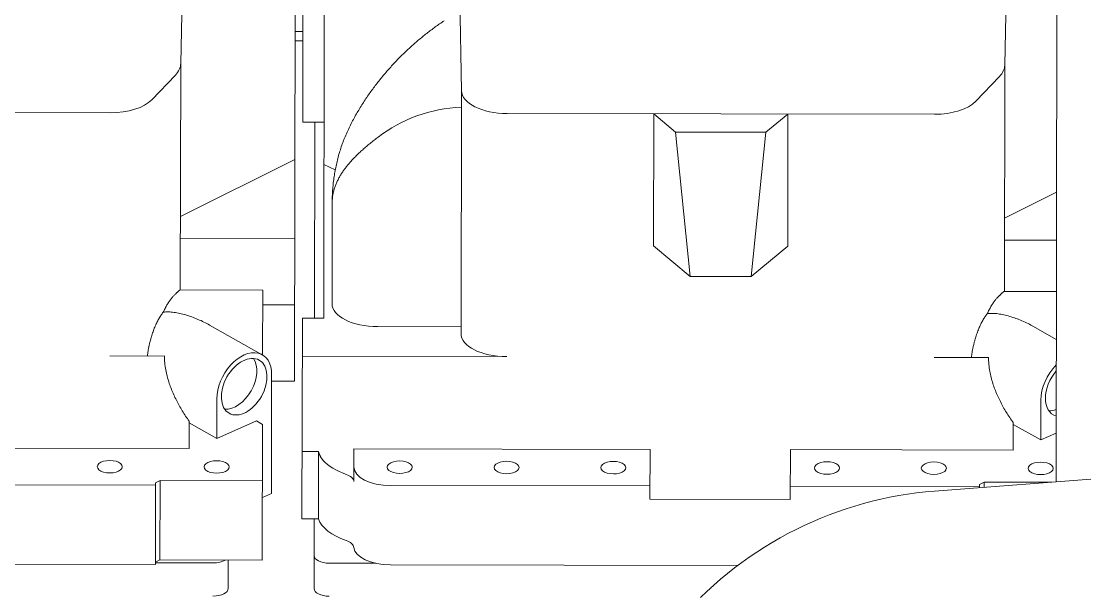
# Model space of a CAD drawing. Extents: x 766778 to 845620, y 133762 to 209800.
# Drawn here: x 786022.2 to 786370.6, y 190782 to 190970 of the extents above; entities that cross this region are included whole.
import ezdxf

# ---------------------------------------------------------------- set-up
doc = ezdxf.new("R2010")
doc.units = 0
doc.header["$MEASUREMENT"] = 0
doc.layers.get('0').update_dxf_attribs({"color": 1, "linetype": 'CONTINUOUS'})
doc.layers.add('LA-4748_SHOWN', color=2, linetype='CONTINUOUS', lineweight=53)

# ---------------------------------------------------------------- blocks, each defined once
blk = doc.blocks.new('ENGINE')
at = {"layer": 'LA-4748_SHOWN', "color": 252, "lineweight": 5}
for p, q in [((945311.53, 205510.74), (945313.06, 205801.43)), ((945065.1, 205629.46), (945065.76, 205756.71)), ((945071.76, 205565.23), (945072.74, 205752.4)), ((945062.15, 205544.64), (945063.2, 205745.2)), ((945025.2, 205648.81), (945025.98, 205679.72)), ((945295.19, 205647.39), (945295.98, 205678.3)), ((945117.15, 205639.59), (945116.69, 205670.51)), ((945110.07, 205661.53), (945109.71, 205661.28)), ((945110.43, 205661.78), (945110.07, 205661.53)), ((945110.8, 205662.02), (945110.43, 205661.78)), ((945111.16, 205662.27), (945110.8, 205662.02)), ((945111.53, 205662.51), (945111.16, 205662.27)), ((945065.25, 205659.2), (945062.75, 205659.21)), ((945105.47, 205658.14), (945105.12, 205657.87)), ((945105.82, 205658.41), (945105.47, 205658.14)), ((945106.16, 205658.68), (945105.82, 205658.41)), ((945106.51, 205658.95), (945106.16, 205658.68)), ((945106.87, 205659.22), (945106.51, 205658.95)), ((945107.22, 205659.48), (945106.87, 205659.22)), ((945107.57, 205659.74), (945107.22, 205659.48)), ((945107.92, 205660), (945107.57, 205659.74)), ((945108.28, 205660.26), (945107.92, 205660)), ((945108.64, 205660.52), (945108.28, 205660.26)), ((945108.99, 205660.78), (945108.64, 205660.52)), ((945109.35, 205661.03), (945108.99, 205660.78)), ((945109.71, 205661.28), (945109.35, 205661.03)), ((945065.24, 205656.15), (945062.74, 205656.16)), ((945101.38, 205654.73), (945101.05, 205654.44)), ((945101.72, 205655.03), (945101.38, 205654.73)), ((945102.05, 205655.32), (945101.72, 205655.03)), ((945102.39, 205655.61), (945102.05, 205655.32)), ((945102.73, 205655.9), (945102.39, 205655.61)), ((945103.06, 205656.19), (945102.73, 205655.9)), ((945103.4, 205656.47), (945103.06, 205656.19)), ((945103.75, 205656.75), (945103.4, 205656.47)), ((945104.09, 205657.03), (945103.75, 205656.75)), ((945104.43, 205657.31), (945104.09, 205657.03)), ((945104.78, 205657.59), (945104.43, 205657.31)), ((945105.12, 205657.87), (945104.78, 205657.59)), ((945097.45, 205651.06), (945097.13, 205650.74)), ((945097.77, 205651.38), (945097.45, 205651.06)), ((945098.09, 205651.69), (945097.77, 205651.38)), ((945098.42, 205652), (945098.09, 205651.69)), ((945098.74, 205652.32), (945098.42, 205652)), ((945099.07, 205652.62), (945098.74, 205652.32)), ((945099.4, 205652.93), (945099.07, 205652.62)), ((945099.72, 205653.24), (945099.4, 205652.93)), ((945100.05, 205653.54), (945099.72, 205653.24)), ((945100.38, 205653.84), (945100.05, 205653.54)), ((945100.71, 205654.14), (945100.38, 205653.84)), ((945101.05, 205654.44), (945100.71, 205654.14)), ((945024.81, 205574.65), (945025.2, 205648.85)), ((945094.3, 205647.79), (945093.99, 205647.45)), ((945094.61, 205648.13), (945094.3, 205647.79)), ((945094.92, 205648.46), (945094.61, 205648.13)), ((945095.23, 205648.79), (945094.92, 205648.46)), ((945095.54, 205649.12), (945095.23, 205648.79)), ((945095.86, 205649.45), (945095.54, 205649.12)), ((945096.17, 205649.78), (945095.86, 205649.45)), ((945096.49, 205650.1), (945096.17, 205649.78)), ((945096.81, 205650.42), (945096.49, 205650.1)), ((945097.13, 205650.74), (945096.81, 205650.42)), ((945023.43, 205645.04), (945015.68, 205636.98)), ((945091.26, 205644.32), (945090.96, 205643.96)), ((945091.56, 205644.68), (945091.26, 205644.32)), ((945091.86, 205645.03), (945091.56, 205644.68)), ((945092.16, 205645.38), (945091.86, 205645.03)), ((945092.46, 205645.73), (945092.16, 205645.38)), ((945092.76, 205646.08), (945092.46, 205645.73)), ((945093.07, 205646.43), (945092.76, 205646.08)), ((945093.37, 205646.77), (945093.07, 205646.43)), ((945093.68, 205647.11), (945093.37, 205646.77)), ((945093.99, 205647.45), (945093.68, 205647.11)), ((945294.8, 205573.22), (945295.19, 205647.43)), ((945088.35, 205640.63), (945088.06, 205640.25)), ((945088.63, 205641.01), (945088.35, 205640.63)), ((945088.92, 205641.39), (945088.63, 205641.01)), ((945089.21, 205641.76), (945088.92, 205641.39)), ((945089.5, 205642.13), (945089.21, 205641.76)), ((945089.79, 205642.5), (945089.5, 205642.13)), ((945090.08, 205642.87), (945089.79, 205642.5)), ((945090.37, 205643.24), (945090.08, 205642.87)), ((945090.67, 205643.6), (945090.37, 205643.24)), ((945090.96, 205643.96), (945090.67, 205643.6)), ((945293.43, 205643.62), (945285.68, 205635.56)), ((945086.12, 205637.52), (945085.84, 205637.12)), ((945086.39, 205637.92), (945086.12, 205637.52)), ((945086.67, 205638.31), (945086.39, 205637.92)), ((945086.94, 205638.7), (945086.67, 205638.31)), ((945087.22, 205639.1), (945086.94, 205638.7)), ((945087.5, 205639.48), (945087.22, 205639.1)), ((945087.78, 205639.87), (945087.5, 205639.48)), ((945088.06, 205640.25), (945087.78, 205639.87)), ((945117.15, 205639.63), (945116.73, 205559.99)), ((945083.72, 205633.82), (945083.46, 205633.39)), ((945083.98, 205634.24), (945083.72, 205633.82)), ((945084.24, 205634.66), (945083.98, 205634.24)), ((945084.5, 205635.08), (945084.24, 205634.66)), ((945084.77, 205635.49), (945084.5, 205635.08)), ((945085.03, 205635.9), (945084.77, 205635.49)), ((945085.3, 205636.31), (945085.03, 205635.9)), ((945085.57, 205636.72), (945085.3, 205636.31)), ((945085.84, 205637.12), (945085.57, 205636.72)), ((944862.11, 205633.51), (945002.11, 205632.77)), ((945081.71, 205630.32), (945081.47, 205629.87)), ((945081.96, 205630.77), (945081.71, 205630.32)), ((945082.2, 205631.21), (945081.96, 205630.77)), ((945082.45, 205631.66), (945082.2, 205631.21)), ((945082.7, 205632.1), (945082.45, 205631.66)), ((945082.95, 205632.53), (945082.7, 205632.1)), ((945083.21, 205632.96), (945082.95, 205632.53)), ((945083.46, 205633.39), (945083.21, 205632.96)), ((945132.11, 205632.09), (945272.11, 205631.35)), ((945180.11, 205631.83), (945179.88, 205588.53)), ((945187.28, 205625.8), (945180.11, 205631.83)), ((945216.88, 205625.64), (945224.11, 205631.6)), ((945224.11, 205631.6), (945223.88, 205588.3)), ((945065.1, 205629.46), (945072.1, 205629.43)), ((945068.76, 205565.24), (945069.1, 205629.44)), ((945080.07, 205627.07), (945079.84, 205626.59)), ((945080.3, 205627.54), (945080.07, 205627.07)), ((945080.53, 205628.02), (945080.3, 205627.54)), ((945080.76, 205628.48), (945080.53, 205628.02)), ((945080.99, 205628.95), (945080.76, 205628.48)), ((945081.23, 205629.41), (945080.99, 205628.95)), ((945081.47, 205629.87), (945081.23, 205629.41)), ((945078.23, 205622.79), (945078.41, 205623.26)), ((945078.41, 205623.26), (945078.6, 205623.73)), ((945078.6, 205623.73), (945078.79, 205624.2)), ((945078.79, 205624.2), (945078.98, 205624.66)), ((945078.98, 205624.66), (945079.18, 205625.12)), ((945079.4, 205625.61), (945079.18, 205625.12)), ((945079.62, 205626.1), (945079.4, 205625.61)), ((945079.84, 205626.59), (945079.62, 205626.1)), ((945088.13, 205623.23), (945087.81, 205622.97)), ((945088.46, 205623.49), (945088.13, 205623.23)), ((945088.79, 205623.74), (945088.46, 205623.49)), ((945089.12, 205624), (945088.79, 205623.74)), ((945089.45, 205624.26), (945089.12, 205624)), ((945089.78, 205624.51), (945089.45, 205624.26)), ((945216.88, 205625.64), (945187.28, 205625.8)), ((945191.83, 205578.47), (945187.28, 205625.8)), ((945211.83, 205578.36), (945216.88, 205625.64)), ((945077.1, 205619.46), (945077.24, 205619.94)), ((945077.24, 205619.94), (945077.4, 205620.42)), ((945077.4, 205620.42), (945077.55, 205620.9)), ((945077.55, 205620.9), (945077.72, 205621.37)), ((945077.72, 205621.37), (945077.88, 205621.85)), ((945077.88, 205621.85), (945078.05, 205622.32)), ((945078.05, 205622.32), (945078.23, 205622.79)), ((945084.15, 205619.87), (945083.87, 205619.61)), ((945084.44, 205620.13), (945084.15, 205619.87)), ((945084.72, 205620.38), (945084.44, 205620.13)), ((945085.02, 205620.64), (945084.72, 205620.38)), ((945085.32, 205620.9), (945085.02, 205620.64)), ((945085.62, 205621.16), (945085.32, 205620.9)), ((945085.92, 205621.42), (945085.62, 205621.16)), ((945086.23, 205621.68), (945085.92, 205621.42)), ((945086.54, 205621.94), (945086.23, 205621.68)), ((945086.85, 205622.2), (945086.54, 205621.94)), ((945087.17, 205622.46), (945086.85, 205622.2)), ((945087.49, 205622.71), (945087.17, 205622.46)), ((945087.81, 205622.97), (945087.49, 205622.71)), ((945062.53, 205617.23), (945024.93, 205598.68)), ((945076.18, 205616.05), (945076.3, 205616.54)), ((945076.3, 205616.54), (945076.42, 205617.03)), ((945076.42, 205617.03), (945076.55, 205617.52)), ((945076.55, 205617.52), (945076.68, 205618.01)), ((945076.68, 205618.01), (945076.81, 205618.49)), ((945076.81, 205618.49), (945076.95, 205618.97)), ((945076.95, 205618.97), (945077.1, 205619.46)), ((945080.53, 205616.22), (945080.33, 205615.99)), ((945080.74, 205616.45), (945080.53, 205616.22)), ((945080.95, 205616.69), (945080.74, 205616.45)), ((945081.16, 205616.92), (945080.95, 205616.69)), ((945081.38, 205617.15), (945081.16, 205616.92)), ((945081.6, 205617.39), (945081.38, 205617.15)), ((945081.83, 205617.63), (945081.6, 205617.39)), ((945082.07, 205617.87), (945081.83, 205617.63)), ((945082.31, 205618.11), (945082.07, 205617.87)), ((945082.56, 205618.36), (945082.31, 205618.11)), ((945082.81, 205618.61), (945082.56, 205618.36)), ((945083.07, 205618.86), (945082.81, 205618.61)), ((945083.33, 205619.11), (945083.07, 205618.86)), ((945083.6, 205619.36), (945083.33, 205619.11)), ((945083.87, 205619.61), (945083.6, 205619.36)), ((945075.72, 205613.84), (945072.02, 205615.53)), ((945075.49, 205612.6), (945075.58, 205613.09)), ((945075.58, 205613.09), (945075.67, 205613.59)), ((945075.67, 205613.59), (945075.76, 205614.08)), ((945075.76, 205614.08), (945075.86, 205614.58)), ((945075.86, 205614.58), (945075.96, 205615.07)), ((945075.96, 205615.07), (945076.07, 205615.56)), ((945076.07, 205615.56), (945076.18, 205616.05)), ((945078, 205612.96), (945077.84, 205612.7)), ((945078.17, 205613.2), (945078, 205612.96)), ((945078.34, 205613.45), (945078.17, 205613.2)), ((945078.51, 205613.69), (945078.34, 205613.45)), ((945078.68, 205613.93), (945078.51, 205613.69)), ((945078.85, 205614.16), (945078.68, 205613.93)), ((945079.03, 205614.39), (945078.85, 205614.16)), ((945079.21, 205614.62), (945079.03, 205614.39)), ((945079.39, 205614.85), (945079.21, 205614.62)), ((945079.57, 205615.08), (945079.39, 205614.85)), ((945079.76, 205615.31), (945079.57, 205615.08)), ((945079.94, 205615.54), (945079.76, 205615.31)), ((945080.14, 205615.76), (945079.94, 205615.54)), ((945080.33, 205615.99), (945080.14, 205615.76)), ((945075.01, 205609.1), (945075.06, 205609.6)), ((945075.06, 205609.6), (945075.12, 205610.1)), ((945075.12, 205610.1), (945075.19, 205610.6)), ((945075.19, 205610.6), (945075.26, 205611.1)), ((945075.26, 205611.1), (945075.33, 205611.6)), ((945075.33, 205611.6), (945075.41, 205612.1)), ((945075.41, 205612.1), (945075.49, 205612.6)), ((945076.09, 205609.49), (945075.97, 205609.21)), ((945076.22, 205609.77), (945076.09, 205609.49)), ((945076.34, 205610.05), (945076.22, 205609.77)), ((945076.48, 205610.32), (945076.34, 205610.05)), ((945076.61, 205610.59), (945076.48, 205610.32)), ((945076.75, 205610.87), (945076.61, 205610.59)), ((945076.9, 205611.14), (945076.75, 205610.87)), ((945077.05, 205611.4), (945076.9, 205611.14)), ((945077.2, 205611.67), (945077.05, 205611.4)), ((945077.36, 205611.93), (945077.2, 205611.67)), ((945077.51, 205612.19), (945077.36, 205611.93)), ((945077.68, 205612.45), (945077.51, 205612.19)), ((945077.84, 205612.7), (945077.68, 205612.45)), ((945074.74, 205605.58), (945074.76, 205606.08)), ((945074.76, 205606.08), (945074.79, 205606.58)), ((945074.79, 205606.58), (945074.83, 205607.09)), ((945074.83, 205607.09), (945074.87, 205607.59)), ((945074.87, 205607.59), (945074.91, 205608.1)), ((945074.91, 205608.1), (945074.96, 205608.6)), ((945074.98, 205606.04), (945074.93, 205605.74)), ((945074.96, 205608.6), (945075.01, 205609.1)), ((945075.05, 205606.33), (945074.98, 205606.04)), ((945075.12, 205606.62), (945075.05, 205606.33)), ((945075.19, 205606.92), (945075.12, 205606.62)), ((945075.27, 205607.21), (945075.19, 205606.92)), ((945075.36, 205607.5), (945075.27, 205607.21)), ((945075.45, 205607.79), (945075.36, 205607.5)), ((945075.54, 205608.08), (945075.45, 205607.79)), ((945075.64, 205608.36), (945075.54, 205608.08)), ((945075.75, 205608.65), (945075.64, 205608.36)), ((945075.86, 205608.93), (945075.75, 205608.65)), ((945075.97, 205609.21), (945075.86, 205608.93)), ((945074.5, 205569.96), (945074.67, 205603.05)), ((945074.67, 205603.55), (945074.68, 205604.06)), ((945074.69, 205603.65), (945074.67, 205603.35)), ((945074.67, 205603.05), (945074.67, 205603.55)), ((945074.67, 205603.35), (945074.67, 205603.05)), ((945074.68, 205604.06), (945074.7, 205604.56)), ((945074.7, 205603.95), (945074.69, 205603.65)), ((945074.7, 205604.56), (945074.71, 205605.07)), ((945074.72, 205604.25), (945074.7, 205603.95)), ((945074.71, 205605.07), (945074.74, 205605.58)), ((945074.75, 205604.55), (945074.72, 205604.25)), ((945074.79, 205604.85), (945074.75, 205604.55)), ((945074.83, 205605.15), (945074.79, 205604.85)), ((945074.87, 205605.44), (945074.83, 205605.15)), ((945074.93, 205605.74), (945074.87, 205605.44)), ((945312.03, 205605.7), (945294.93, 205597.26)), ((945024.9, 205591.49), (945062.39, 205591.29)), ((945179.88, 205588.53), (945191.83, 205578.47)), ((945294.89, 205590.06), (945311.95, 205589.98)), ((945223.88, 205588.3), (945211.83, 205578.36)), ((945211.83, 205578.36), (945191.83, 205578.47)), ((945024.38, 205574.4), (945024.32, 205574.35)), ((945024.44, 205574.45), (945024.38, 205574.4)), ((945024.49, 205574.5), (945024.44, 205574.45)), ((945024.54, 205574.54), (945024.49, 205574.5)), ((945024.59, 205574.57), (945024.54, 205574.54)), ((945024.63, 205574.6), (945024.59, 205574.57)), ((945024.66, 205574.62), (945024.63, 205574.6)), ((945024.69, 205574.63), (945024.66, 205574.62)), ((945024.72, 205574.64), (945024.69, 205574.63)), ((945024.74, 205574.65), (945024.72, 205574.64)), ((945051.81, 205574.5), (945024.74, 205574.65)), ((945051.69, 205553.22), (945051.81, 205574.5)), ((945021.06, 205570.73), (945021.22, 205570.97)), ((945021.22, 205570.97), (945021.38, 205571.2)), ((945021.38, 205571.2), (945021.54, 205571.43)), ((945021.54, 205571.43), (945021.71, 205571.64)), ((945021.71, 205571.64), (945021.87, 205571.86)), ((945021.87, 205571.86), (945022.04, 205572.06)), ((945022.04, 205572.06), (945022.21, 205572.26)), ((945022.21, 205572.26), (945022.37, 205572.45)), ((945022.37, 205572.45), (945022.54, 205572.63)), ((945022.54, 205572.63), (945022.71, 205572.81)), ((945022.71, 205572.81), (945022.88, 205572.98)), ((945022.88, 205572.98), (945023.05, 205573.15)), ((945023.17, 205573.25), (945023.05, 205573.15)), ((945023.28, 205573.36), (945023.17, 205573.25)), ((945023.39, 205573.46), (945023.28, 205573.36)), ((945023.49, 205573.56), (945023.39, 205573.46)), ((945023.59, 205573.66), (945023.49, 205573.56)), ((945023.69, 205573.75), (945023.59, 205573.66)), ((945023.78, 205573.84), (945023.69, 205573.75)), ((945023.87, 205573.92), (945023.78, 205573.84)), ((945023.95, 205574), (945023.87, 205573.92)), ((945024.04, 205574.08), (945023.95, 205574)), ((945024.11, 205574.15), (945024.04, 205574.08)), ((945024.19, 205574.22), (945024.11, 205574.15)), ((945024.26, 205574.29), (945024.19, 205574.22)), ((945024.32, 205574.35), (945024.26, 205574.29)), ((945292.2, 205570.84), (945292.37, 205571.03)), ((945292.37, 205571.03), (945292.54, 205571.21)), ((945292.54, 205571.21), (945292.71, 205571.39)), ((945292.71, 205571.39), (945292.88, 205571.56)), ((945292.88, 205571.56), (945293.05, 205571.73)), ((945293.17, 205571.83), (945293.05, 205571.73)), ((945293.28, 205571.94), (945293.17, 205571.83)), ((945293.38, 205572.04), (945293.28, 205571.94)), ((945293.49, 205572.14), (945293.38, 205572.04)), ((945293.59, 205572.24), (945293.49, 205572.14)), ((945293.68, 205572.33), (945293.59, 205572.24)), ((945293.78, 205572.42), (945293.68, 205572.33)), ((945293.87, 205572.5), (945293.78, 205572.42)), ((945293.95, 205572.58), (945293.87, 205572.5)), ((945294.03, 205572.66), (945293.95, 205572.58)), ((945294.11, 205572.73), (945294.03, 205572.66)), ((945294.18, 205572.8), (945294.11, 205572.73)), ((945294.25, 205572.87), (945294.18, 205572.8)), ((945294.32, 205572.93), (945294.25, 205572.87)), ((945294.38, 205572.98), (945294.32, 205572.93)), ((945294.44, 205573.03), (945294.38, 205572.98)), ((945294.49, 205573.08), (945294.44, 205573.03)), ((945294.54, 205573.12), (945294.49, 205573.08)), ((945294.58, 205573.15), (945294.54, 205573.12)), ((945294.62, 205573.18), (945294.58, 205573.15)), ((945294.66, 205573.2), (945294.62, 205573.18)), ((945294.69, 205573.21), (945294.66, 205573.2)), ((945294.72, 205573.22), (945294.69, 205573.21)), ((945294.74, 205573.23), (945294.72, 205573.22)), ((945311.86, 205573.14), (945294.74, 205573.23)), ((945019.18, 205567.35), (945019.33, 205567.67)), ((945019.33, 205567.67), (945019.48, 205567.99)), ((945019.48, 205567.99), (945019.64, 205568.29)), ((945019.6, 205567.4), (945020.03, 205567.44)), ((945019.64, 205568.29), (945019.79, 205568.59)), ((945019.79, 205568.59), (945019.95, 205568.88)), ((945019.95, 205568.88), (945020.1, 205569.17)), ((945020.03, 205567.44), (945020.47, 205567.45)), ((945020.1, 205569.17), (945020.26, 205569.45)), ((945020.26, 205569.45), (945020.42, 205569.72)), ((945020.42, 205569.72), (945020.57, 205569.98)), ((945020.47, 205567.45), (945020.91, 205567.45)), ((945020.57, 205569.98), (945020.73, 205570.24)), ((945020.73, 205570.24), (945020.89, 205570.49)), ((945020.89, 205570.49), (945021.06, 205570.73)), ((945020.91, 205567.45), (945021.36, 205567.44)), ((945021.36, 205567.44), (945021.81, 205567.41)), ((945062.28, 205569.64), (945051.78, 205569.69)), ((945289.79, 205567.17), (945289.94, 205567.46)), ((945289.94, 205567.46), (945290.1, 205567.75)), ((945290.1, 205567.75), (945290.25, 205568.03)), ((945290.25, 205568.03), (945290.41, 205568.3)), ((945290.41, 205568.3), (945290.57, 205568.56)), ((945290.57, 205568.56), (945290.73, 205568.82)), ((945290.73, 205568.82), (945290.89, 205569.07)), ((945290.89, 205569.07), (945291.05, 205569.31)), ((945291.05, 205569.31), (945291.21, 205569.55)), ((945291.21, 205569.55), (945291.38, 205569.78)), ((945291.38, 205569.78), (945291.54, 205570.01)), ((945291.54, 205570.01), (945291.7, 205570.22)), ((945291.7, 205570.22), (945291.87, 205570.43)), ((945291.87, 205570.43), (945292.04, 205570.64)), ((945292.04, 205570.64), (945292.2, 205570.84)), ((945017.03, 205563.88), (945017.19, 205564.21)), ((945017.19, 205564.21), (945017.36, 205564.53)), ((945017.36, 205564.53), (945017.53, 205564.85)), ((945017.53, 205564.85), (945017.7, 205565.16)), ((945017.7, 205565.16), (945017.88, 205565.46)), ((945017.88, 205565.46), (945018.05, 205565.76)), ((945018.05, 205565.76), (945018.23, 205566.04)), ((945018.23, 205566.04), (945018.42, 205566.32)), ((945018.42, 205566.32), (945018.6, 205566.59)), ((945018.6, 205566.59), (945018.79, 205566.85)), ((945018.79, 205566.85), (945018.98, 205567.11)), ((945018.98, 205567.11), (945019.18, 205567.35)), ((945019.18, 205567.35), (945019.6, 205567.4)), ((945021.81, 205567.41), (945022.27, 205567.36)), ((945022.27, 205567.36), (945022.74, 205567.3)), ((945022.74, 205567.3), (945023.21, 205567.23)), ((945023.21, 205567.23), (945023.68, 205567.15)), ((945023.68, 205567.15), (945024.15, 205567.06)), ((945024.15, 205567.06), (945024.63, 205566.96)), ((945024.63, 205566.96), (945025.11, 205566.84)), ((945025.11, 205566.84), (945025.59, 205566.72)), ((945025.59, 205566.72), (945026.08, 205566.59)), ((945026.08, 205566.59), (945026.57, 205566.44)), ((945026.57, 205566.44), (945027.06, 205566.29)), ((945027.06, 205566.29), (945027.55, 205566.13)), ((945027.55, 205566.13), (945028.05, 205565.96)), ((945028.05, 205565.96), (945028.55, 205565.78)), ((945028.55, 205565.78), (945029.05, 205565.59)), ((945029.05, 205565.59), (945029.55, 205565.4)), ((945029.55, 205565.4), (945030.05, 205565.19)), ((945030.05, 205565.19), (945030.55, 205564.98)), ((945030.55, 205564.98), (945031.05, 205564.76)), ((945031.05, 205564.76), (945031.55, 205564.54)), ((945031.55, 205564.54), (945032.04, 205564.3)), ((945032.04, 205564.3), (945032.52, 205564.07)), ((945032.52, 205564.07), (945033, 205563.83)), ((945064.41, 205499.46), (945064.76, 205565.27)), ((945064.76, 205565.27), (945071.76, 205565.23)), ((945287.7, 205563.74), (945287.87, 205564.04)), ((945287.87, 205564.04), (945288.05, 205564.34)), ((945288.05, 205564.34), (945288.23, 205564.62)), ((945288.23, 205564.62), (945288.41, 205564.9)), ((945288.41, 205564.9), (945288.6, 205565.17)), ((945288.6, 205565.17), (945288.79, 205565.43)), ((945288.79, 205565.43), (945288.98, 205565.69)), ((945288.98, 205565.69), (945289.17, 205565.93)), ((945289.17, 205565.93), (945289.33, 205566.25)), ((945289.17, 205565.93), (945289.6, 205565.98)), ((945289.33, 205566.25), (945289.48, 205566.57)), ((945289.48, 205566.57), (945289.63, 205566.87)), ((945289.6, 205565.98), (945290.03, 205566.02)), ((945289.63, 205566.87), (945289.79, 205567.17)), ((945290.03, 205566.02), (945290.47, 205566.03)), ((945290.47, 205566.03), (945290.91, 205566.03)), ((945290.91, 205566.03), (945291.36, 205566.02)), ((945291.36, 205566.02), (945291.81, 205565.98)), ((945291.81, 205565.98), (945292.27, 205565.94)), ((945292.27, 205565.94), (945292.73, 205565.88)), ((945292.73, 205565.88), (945293.2, 205565.81)), ((945293.2, 205565.81), (945293.67, 205565.73)), ((945293.67, 205565.73), (945294.15, 205565.64)), ((945294.15, 205565.64), (945294.63, 205565.54)), ((945294.63, 205565.54), (945295.11, 205565.42)), ((945295.11, 205565.42), (945295.59, 205565.3)), ((945295.59, 205565.3), (945296.08, 205565.17)), ((945296.08, 205565.17), (945296.56, 205565.02)), ((945296.56, 205565.02), (945297.06, 205564.87)), ((945297.06, 205564.87), (945297.55, 205564.71)), ((945297.55, 205564.71), (945298.05, 205564.54)), ((945298.05, 205564.54), (945298.55, 205564.36)), ((945298.55, 205564.36), (945299.05, 205564.17)), ((945299.05, 205564.17), (945299.55, 205563.98)), ((945299.55, 205563.98), (945300.05, 205563.77)), ((945015.53, 205560.15), (945015.67, 205560.56)), ((945015.67, 205560.56), (945015.81, 205560.96)), ((945015.81, 205560.96), (945015.95, 205561.35)), ((945015.95, 205561.35), (945016.1, 205561.74)), ((945016.1, 205561.74), (945016.24, 205562.11)), ((945016.24, 205562.11), (945016.4, 205562.48)), ((945016.4, 205562.48), (945016.55, 205562.84)), ((945016.55, 205562.84), (945016.71, 205563.2)), ((945016.71, 205563.2), (945016.87, 205563.54)), ((945016.87, 205563.54), (945017.03, 205563.88)), ((945033, 205563.83), (945033.46, 205563.58)), ((945033.46, 205563.58), (945033.92, 205563.34)), ((945033.92, 205563.34), (945034.36, 205563.09)), ((945051.58, 205553.29), (945034.33, 205563.1)), ((945089.46, 205562.39), (945116.74, 205562.24)), ((945286.09, 205560.32), (945286.24, 205560.69)), ((945286.24, 205560.69), (945286.39, 205561.06)), ((945286.39, 205561.06), (945286.55, 205561.42)), ((945286.55, 205561.42), (945286.7, 205561.78)), ((945286.7, 205561.78), (945286.86, 205562.12)), ((945286.86, 205562.12), (945287.02, 205562.46)), ((945287.02, 205562.46), (945287.19, 205562.79)), ((945287.19, 205562.79), (945287.36, 205563.11)), ((945287.36, 205563.11), (945287.53, 205563.43)), ((945287.53, 205563.43), (945287.7, 205563.74)), ((945300.05, 205563.77), (945300.55, 205563.56)), ((945300.55, 205563.56), (945301.05, 205563.34)), ((945301.05, 205563.34), (945301.54, 205563.12)), ((945301.54, 205563.12), (945302.03, 205562.88)), ((945302.03, 205562.88), (945302.52, 205562.65)), ((945302.52, 205562.65), (945302.99, 205562.41)), ((945302.99, 205562.41), (945303.46, 205562.16)), ((945303.46, 205562.16), (945303.91, 205561.91)), ((945303.91, 205561.91), (945304.36, 205561.67)), ((945311.78, 205557.44), (945304.33, 205561.68)), ((945014.7, 205557.22), (945014.63, 205556.95)), ((945014.76, 205557.48), (945014.7, 205557.22)), ((945014.83, 205557.74), (945014.76, 205557.48)), ((945014.9, 205558), (945014.83, 205557.74)), ((945014.97, 205558.26), (945014.9, 205558)), ((945015.05, 205558.52), (945014.97, 205558.26)), ((945015.12, 205558.78), (945015.05, 205558.52)), ((945015.2, 205559.04), (945015.12, 205558.78)), ((945015.27, 205559.3), (945015.2, 205559.04)), ((945015.27, 205559.3), (945015.4, 205559.73)), ((945015.4, 205559.73), (945015.53, 205560.15)), ((945285.04, 205557.1), (945284.97, 205556.84)), ((945285.12, 205557.36), (945285.04, 205557.1)), ((945285.19, 205557.62), (945285.12, 205557.36)), ((945285.27, 205557.88), (945285.19, 205557.62)), ((945285.27, 205557.88), (945285.4, 205558.31)), ((945285.4, 205558.31), (945285.53, 205558.73)), ((945285.53, 205558.73), (945285.67, 205559.14)), ((945285.67, 205559.14), (945285.81, 205559.54)), ((945285.81, 205559.54), (945285.95, 205559.93)), ((945285.95, 205559.93), (945286.09, 205560.32)), ((945014.01, 205553.55), (945013.99, 205553.29)), ((945014.04, 205553.81), (945014.01, 205553.55)), ((945014.07, 205554.07), (945014.04, 205553.81)), ((945014.11, 205554.33), (945014.07, 205554.07)), ((945014.15, 205554.59), (945014.11, 205554.33)), ((945014.19, 205554.86), (945014.15, 205554.59)), ((945014.24, 205555.12), (945014.19, 205554.86)), ((945014.29, 205555.38), (945014.24, 205555.12)), ((945014.34, 205555.64), (945014.29, 205555.38)), ((945014.39, 205555.9), (945014.34, 205555.64)), ((945014.45, 205556.17), (945014.39, 205555.9)), ((945014.51, 205556.43), (945014.45, 205556.17)), ((945014.57, 205556.69), (945014.51, 205556.43)), ((945014.63, 205556.95), (945014.57, 205556.69)), ((945051.7, 205553.5), (945051.19, 205553.51)), ((945284.23, 205553.7), (945284.19, 205553.44)), ((945284.28, 205553.96), (945284.23, 205553.7)), ((945284.33, 205554.22), (945284.28, 205553.96)), ((945284.39, 205554.48), (945284.33, 205554.22)), ((945284.44, 205554.75), (945284.39, 205554.48)), ((945284.5, 205555.01), (945284.44, 205554.75)), ((945284.56, 205555.27), (945284.5, 205555.01)), ((945284.63, 205555.53), (945284.56, 205555.27)), ((945284.69, 205555.8), (945284.63, 205555.53)), ((945284.76, 205556.06), (945284.69, 205555.8)), ((945284.83, 205556.32), (945284.76, 205556.06)), ((945284.9, 205556.58), (945284.83, 205556.32)), ((945284.97, 205556.84), (945284.9, 205556.58)), ((945019.54, 205553), (945001.69, 205553.1)), ((945013.99, 205553.29), (945013.97, 205553.03)), ((945131.69, 205552.41), (945064.69, 205552.77)), ((945289.53, 205551.58), (945271.69, 205551.68)), ((945283.98, 205551.87), (945283.96, 205551.61)), ((945284.01, 205552.13), (945283.98, 205551.87)), ((945284.04, 205552.39), (945284.01, 205552.13)), ((945284.07, 205552.65), (945284.04, 205552.39)), ((945284.11, 205552.91), (945284.07, 205552.65)), ((945284.15, 205553.17), (945284.11, 205552.91)), ((945284.19, 205553.44), (945284.15, 205553.17)), ((945019.96, 205548.42), (945020.06, 205547.92)), ((945020.06, 205547.92), (945020.16, 205547.42)), ((945020.16, 205547.42), (945020.27, 205546.93)), ((945020.27, 205546.93), (945020.39, 205546.44)), ((945054.63, 205546.8), (945054.43, 205507.83)), ((945289.96, 205547), (945290.05, 205546.5)), ((945020.39, 205546.44), (945020.51, 205545.95)), ((945020.51, 205545.95), (945020.65, 205545.47)), ((945020.65, 205545.47), (945020.79, 205544.99)), ((945020.79, 205544.99), (945020.93, 205544.51)), ((945020.93, 205544.51), (945021.08, 205544.03)), ((945021.08, 205544.03), (945021.24, 205543.56)), ((945021.24, 205543.56), (945021.41, 205543.09)), ((945021.41, 205543.09), (945021.58, 205542.62)), ((945062.15, 205544.64), (945054.62, 205544.68)), ((945290.05, 205546.5), (945290.16, 205546)), ((945290.16, 205546), (945290.27, 205545.51)), ((945290.27, 205545.51), (945290.39, 205545.02)), ((945290.39, 205545.02), (945290.51, 205544.53)), ((945290.51, 205544.53), (945290.64, 205544.05)), ((945290.64, 205544.05), (945290.78, 205543.57)), ((945290.78, 205543.57), (945290.93, 205543.09)), ((945290.93, 205543.09), (945291.08, 205542.61)), ((945021.58, 205542.62), (945021.76, 205542.15)), ((945021.76, 205542.15), (945021.94, 205541.69)), ((945021.94, 205541.69), (945022.13, 205541.23)), ((945022.13, 205541.23), (945022.33, 205540.77)), ((945022.33, 205540.77), (945022.53, 205540.31)), ((945022.53, 205540.31), (945022.73, 205539.86)), ((945022.73, 205539.86), (945022.94, 205539.41)), ((945291.08, 205542.61), (945291.24, 205542.14)), ((945291.24, 205542.14), (945291.41, 205541.67)), ((945291.41, 205541.67), (945291.58, 205541.2)), ((945291.58, 205541.2), (945291.75, 205540.73)), ((945291.75, 205540.73), (945291.94, 205540.27)), ((945291.94, 205540.27), (945292.13, 205539.81)), ((945292.13, 205539.81), (945292.32, 205539.35)), ((945022.94, 205539.41), (945023.16, 205538.96)), ((945023.16, 205538.96), (945023.38, 205538.51)), ((945023.38, 205538.51), (945023.6, 205538.06)), ((945023.6, 205538.06), (945023.83, 205537.62)), ((945023.83, 205537.62), (945024.07, 205537.18)), ((945024.07, 205537.18), (945024.31, 205536.74)), ((945024.31, 205536.74), (945024.56, 205536.3)), ((945024.56, 205536.3), (945024.81, 205535.87)), ((945036.59, 205525.93), (945036.66, 205538.92)), ((945292.32, 205539.35), (945292.52, 205538.89)), ((945292.52, 205538.89), (945292.73, 205538.44)), ((945292.73, 205538.44), (945292.94, 205537.99)), ((945292.94, 205537.99), (945293.15, 205537.54)), ((945293.15, 205537.54), (945293.37, 205537.09)), ((945293.37, 205537.09), (945293.6, 205536.64)), ((945293.6, 205536.64), (945293.83, 205536.2)), ((945293.83, 205536.2), (945294.07, 205535.76)), ((945306.59, 205524.51), (945306.65, 205537.5)), ((945024.81, 205535.87), (945025.06, 205535.43)), ((945025.06, 205535.43), (945025.32, 205535)), ((945025.32, 205535), (945025.59, 205534.57)), ((945025.59, 205534.57), (945025.86, 205534.14)), ((945025.86, 205534.14), (945026.13, 205533.72)), ((945026.13, 205533.72), (945026.41, 205533.29)), ((945026.41, 205533.29), (945026.7, 205532.87)), ((945026.7, 205532.87), (945026.99, 205532.45)), ((945294.07, 205535.76), (945294.31, 205535.32)), ((945294.31, 205535.32), (945294.55, 205534.88)), ((945294.55, 205534.88), (945294.8, 205534.45)), ((945294.8, 205534.45), (945295.06, 205534.01)), ((945295.06, 205534.01), (945295.32, 205533.58)), ((945295.32, 205533.58), (945295.58, 205533.15)), ((945295.58, 205533.15), (945295.85, 205532.72)), ((945295.85, 205532.72), (945296.13, 205532.3)), ((945026.99, 205532.45), (945027.28, 205532.03)), ((945027.28, 205532.03), (945027.58, 205531.62)), ((945027.53, 205522.64), (945027.58, 205531.62)), ((945027.58, 205531.06), (945036.59, 205525.93)), ((945036.59, 205525.93), (945049.59, 205531.62)), ((945051.57, 205530.49), (945049.59, 205531.62)), ((945051.34, 205486.01), (945051.57, 205530.49)), ((945296.13, 205532.3), (945296.41, 205531.87)), ((945296.41, 205531.87), (945296.69, 205531.45)), ((945296.69, 205531.45), (945296.98, 205531.03)), ((945296.98, 205531.03), (945297.28, 205530.61)), ((945297.28, 205530.61), (945297.58, 205530.2)), ((945297.53, 205521.22), (945297.58, 205530.2)), ((945297.57, 205529.63), (945306.59, 205524.51)), ((945306.59, 205524.51), (945311.62, 205526.71)), ((945027.53, 205522.64), (944954.53, 205523.02)), ((945081.48, 205512.03), (945081.53, 205522.36)), ((945178.53, 205521.85), (945081.53, 205522.36)), ((945069.89, 205521.52), (945064.53, 205521.55)), ((945069.89, 205521.52), (945069.78, 205499.44)), ((945069.93, 205521.38), (945069.89, 205521.52)), ((945069.98, 205521.24), (945069.93, 205521.38)), ((945070.02, 205521.1), (945069.98, 205521.24)), ((945070.07, 205520.96), (945070.02, 205521.1)), ((945070.11, 205520.83), (945070.07, 205520.96)), ((945070.16, 205520.69), (945070.11, 205520.83)), ((945070.22, 205520.56), (945070.16, 205520.69)), ((945070.27, 205520.43), (945070.22, 205520.56)), ((945070.33, 205520.3), (945070.27, 205520.43)), ((945070.39, 205520.17), (945070.33, 205520.3)), ((945070.45, 205520.05), (945070.39, 205520.17)), ((945070.51, 205519.93), (945070.45, 205520.05)), ((945070.58, 205519.8), (945070.51, 205519.93)), ((945070.64, 205519.68), (945070.58, 205519.8)), ((945070.71, 205519.57), (945070.64, 205519.68)), ((945070.78, 205519.45), (945070.71, 205519.57)), ((945070.86, 205519.33), (945070.78, 205519.45)), ((945070.93, 205519.22), (945070.86, 205519.33)), ((945071.01, 205519.11), (945070.93, 205519.22)), ((945071.09, 205519), (945071.01, 205519.11)), ((945071.18, 205518.89), (945071.09, 205519)), ((945071.26, 205518.79), (945071.18, 205518.89)), ((945071.35, 205518.68), (945071.26, 205518.79)), ((945071.44, 205518.58), (945071.35, 205518.68)), ((945178.44, 205505.52), (945178.53, 205521.85)), ((945224.44, 205505.27), (945224.53, 205521.6)), ((945297.53, 205521.22), (945224.53, 205521.6)), ((945405.38, 205517.5), (945271.71, 205507.87)), ((945016.47, 205511.42), (945017.98, 205512.16)), ((945017.98, 205512.16), (945017.84, 205486.18)), ((945017.98, 205512.16), (945051.48, 205511.99)), ((944954.47, 205511.02), (945016.47, 205510.7)), ((945016.33, 205484.72), (945016.47, 205511.42)), ((945093.47, 205510.29), (945178.47, 205509.85)), ((945224.47, 205509.6), (945286.47, 205509.28)), ((945286.46, 205508.93), (945286.47, 205510)), ((945286.47, 205510), (945287.97, 205510.74)), ((945287.97, 205510.74), (945309.99, 205510.63)), ((945287.97, 205510.74), (945287.97, 205509.04)), ((945054.43, 205507.83), (945051.45, 205506.52)), ((945178.44, 205505.52), (945224.44, 205505.27)), ((945254.15, 205505.3), (945251.27, 205504.62)), ((945257.05, 205505.9), (945254.15, 205505.3)), ((945259.96, 205506.44), (945257.05, 205505.9)), ((945262.89, 205506.91), (945259.96, 205506.44)), ((945265.82, 205507.3), (945262.89, 205506.91)), ((945268.76, 205507.62), (945265.82, 205507.3)), ((945271.71, 205507.87), (945268.76, 205507.62)), ((945242.72, 205502.17), (945239.92, 205501.22)), ((945245.55, 205503.06), (945242.72, 205502.17)), ((945248.4, 205503.87), (945245.55, 205503.06)), ((945251.27, 205504.62), (945248.4, 205503.87)), ((945064.41, 205499.46), (945069.78, 205499.44)), ((945068.29, 205476.62), (945068.41, 205499.44)), ((945231.65, 205497.95), (945228.94, 205496.73)), ((945234.38, 205499.11), (945231.65, 205497.95)), ((945237.14, 205500.2), (945234.38, 205499.11)), ((945239.92, 205501.22), (945237.14, 205500.2)), ((945226.27, 205495.44), (945223.63, 205494.09)), ((945228.94, 205496.73), (945226.27, 205495.44)), ((945218.45, 205491.2), (945215.9, 205489.66)), ((945221.02, 205492.68), (945218.45, 205491.2)), ((945223.63, 205494.09), (945221.02, 205492.68)), ((945213.4, 205488.06), (945210.94, 205486.4)), ((945215.9, 205489.66), (945213.4, 205488.06)), ((944823.34, 205485.73), (945016.33, 205484.72)), ((945016.34, 205485.44), (945017.84, 205486.18)), ((945035.2, 205485.12), (945016.34, 205485.22)), ((945051.34, 205486.01), (945017.84, 205486.18)), ((945040.16, 205476.77), (945040.21, 205486.06)), ((945088.54, 205484.84), (945073.34, 205484.92)), ((945093.33, 205484.31), (945207.19, 205483.71)), ((945208.51, 205484.68), (945206.12, 205482.91)), ((945210.94, 205486.4), (945208.51, 205484.68)), ((945203.78, 205481.08), (945201.48, 205479.19)), ((945206.12, 205482.91), (945203.78, 205481.08)), ((945199.23, 205477.25), (945197.02, 205475.25)), ((945201.48, 205479.19), (945199.23, 205477.25)), ((945197.02, 205475.25), (945194.85, 205473.2))]:
    blk.add_line(p, q, dxfattribs=at)
for centre, major_axis, ratio, start_param, end_param in [((945007.2, 205648.99), (18, -0.09), 0.5, 5.839297, 6.273107), ((945277.19, 205647.57), (18, -0.09), 0.5, 5.839297, 6.273107), ((945132.15, 205639.59), (-15, 0.08), 0.5, 0.010078, 1.570796), ((945002.15, 205640.27), (15, -0.08), 0.5, 4.712389, 5.839297), ((945002.15, 205640.27), (-15, 0.08), 0.5, 1.570796, 2.697705), ((945119.63, 205595.31), (-45, 0.24), 0.866025, 4.772719, 5.442117), ((945272.15, 205638.85), (15, -0.08), 0.5, 4.712389, 5.839297), ((945272.15, 205638.85), (-15, 0.08), 0.5, 1.570796, 2.697705), ((945089.5, 205569.88), (-15, 0.08), 0.5, 0, 1.570796), ((945131.73, 205559.91), (-15, 0.08), 0.5, 0, 1.570796), ((945045.65, 205542.86), (5.94, 10.43), 0.64712, 5.427676, 8.569269), ((945032.07, 205545.88), (7.59, -17.32), 0.575531, 4.055121, 4.322729), ((945042.31, 205544.73), (-4.95, -8.69), 0.64712, 0.298965, 2.842628), ((945302.06, 205544.46), (7.59, -17.32), 0.575531, 4.055121, 4.322729), ((945315.64, 205541.44), (5.94, 10.43), 0.64712, 1.170964, 2.286083), ((945315.62, 205541.43), (4.95, 8.69), 0.64712, 1.267813, 3.304353), ((945312.3, 205543.31), (-4.95, -8.69), 0.64712, 0.298965, 0.635047), ((945001.5, 205516.78), (-4.1, 0.02), 0.5, 4.712389, 7.853982), ((945001.5, 205516.78), (4.1, -0.02), 0.5, 4.712389, 7.853982), ((945036.5, 205516.59), (-4.1, 0.02), 0.5, 4.712389, 7.853982), ((945036.5, 205516.59), (4.1, -0.02), 0.5, 4.712389, 7.853982), ((945091.54, 205522.97), (-22, 0.12), 0.5, 0.421458, 0.963754), ((945093.5, 205516.29), (-12, 0.06), 0.5, 0, 1.570796), ((945096.5, 205516.28), (-4.1, 0.02), 0.5, 4.712389, 7.853982), ((945096.5, 205516.28), (4.1, -0.02), 0.5, 4.712389, 7.853982), ((945131.5, 205516.09), (-4.1, 0.02), 0.5, 4.712389, 7.853982), ((945131.5, 205516.09), (4.1, -0.02), 0.5, 4.712389, 7.853982), ((945166.5, 205515.91), (-4.1, 0.02), 0.5, 4.712389, 7.853982), ((945166.5, 205515.91), (4.1, -0.02), 0.5, 4.712389, 7.853982), ((945236.5, 205515.54), (-4.1, 0.02), 0.5, 4.712389, 7.853982), ((945236.5, 205515.54), (4.1, -0.02), 0.5, 4.712389, 7.853982), ((945271.5, 205515.36), (-4.1, 0.02), 0.5, 4.712389, 7.853982), ((945271.5, 205515.36), (4.1, -0.02), 0.5, 4.712389, 7.853982), ((945306.5, 205515.17), (-4.1, 0.02), 0.5, 4.712389, 7.853982), ((945306.5, 205515.17), (4.1, -0.02), 0.5, 4.712389, 7.853982), ((945075.5, 205511.56), (6, -0.03), 0.5, 0.055444, 0.963754), ((945093.48, 205511.96), (-12, 0.06), 0.5, 0, 0.055444), ((945091.42, 205501.32), (-22, 0.12), 0.5, 0.182835, 0.963754), ((945075.39, 205489.91), (6, -0.03), 0.5, 0.055444, 0.963754), ((945073.35, 205487.42), (-5, 0.03), 0.5, 0, 1.570796), ((945093.36, 205490.31), (-12, 0.06), 0.5, 0.055444, 1.570796), ((945035.22, 205487.62), (-5, 0.03), 0.5, 1.570796, 2.484522), ((945035.16, 205476.79), (5, -0.03), 0.5, 4.712389, 6.283185), ((945073.29, 205476.59), (-5, 0.03), 0.5, 0, 1.570796)]:
    blk.add_ellipse(centre, major_axis=major_axis, ratio=ratio, start_param=start_param, end_param=end_param, dxfattribs=at)
blk.add_ellipse((945045.62, 205542.85), major_axis=(4.95, 8.69), ratio=0.64712, dxfattribs=at)

msp = doc.modelspace()

# ---------------------------------------------------------------- block references
at = {"color": 7, "linetype": 'Continuous', "rotation": 0.1984573570547499}
msp.add_blockref('ENGINE', (-158232.80366, -17964.77499), dxfattribs=at)

doc.saveas('drawing.dxf')
